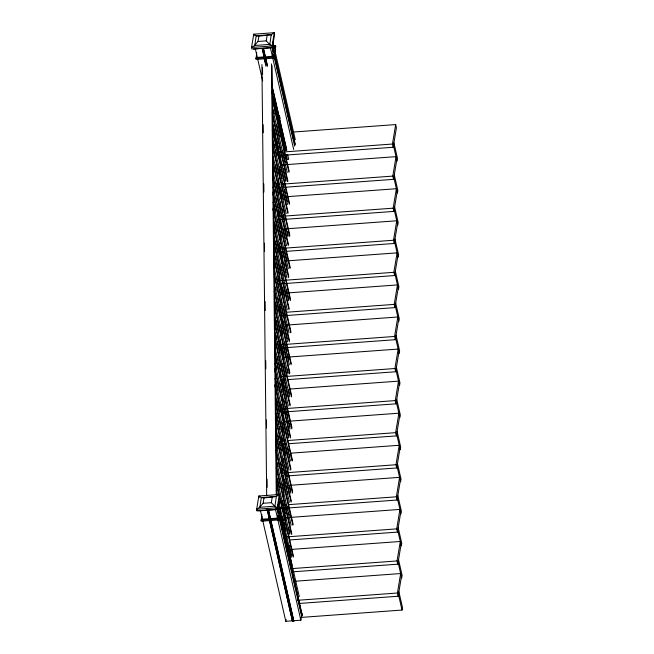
<?xml version="1.0" encoding="UTF-8"?>
<svg xmlns="http://www.w3.org/2000/svg" width="654" height="654" viewBox="0 0 654 654"><rect width="100%" height="100%" fill="white"/><g stroke="black" fill="none" stroke-linecap="round" stroke-linejoin="round"><path stroke-width="0.98" d="M254.692 46.009L256.188 35.766L253.744 34.196L251.537 47.464L251.896 49.017L272.424 47.521L274.623 34.253L274.271 32.7L253.744 34.196L254.095 35.749M258.003 41.48L266.211 40.883L269.62 44.398L272.064 45.968L251.537 47.464L254.569 45.494L258.003 41.48L258.886 36.174L271.238 34.67L274.271 32.7L272.064 45.968L272.424 47.521M256.736 52.639L256.016 59.424L273.813 58.132L275.718 46.63L275.481 45.592L273.503 45.739M256.335 57.511L256.654 55.59M266.211 40.883L267.094 35.578M264.151 57.339L262.328 48.617L264.151 57.339L265.426 56.816L263.309 48.363M269.742 44.913L271.238 34.67L256.188 35.766L258.886 36.174M272.35 56.309L257.3 57.405L255.779 58.386L273.576 57.094L272.35 56.309L273.969 46.581L275.481 45.592L273.813 58.132M272.751 56.367L273.07 54.421M273.315 52.974L273.462 52.091M272.039 47.227L273.094 51.829L273.781 51.78L272.399 44.415M278.293 147.551L277.484 152.415L282.577 152.047M280.615 187.567L278.588 187.723L277.844 184.485L278.817 178.648M279.299 175.73L280.264 169.893M278.751 218.976L278.195 216.556L279.005 211.692M279.65 207.8L280.623 201.955M281.106 199.037L281.433 197.091M279.52 242.781L278.555 248.618L280.591 248.471M280.01 239.863L280.819 234.999M279.283 282.307L278.906 280.689L279.552 276.797M280.198 272.906L281.334 266.096M281.817 263.178L282.144 261.232M280.231 306.922L279.266 312.759L281.302 312.612M280.877 303.031L281.531 299.14M282.176 295.248L282.495 293.303M398.548 320.231L395.318 339.688L280.362 348.067L279.618 344.83L280.427 339.966M281.073 336.074L282.046 330.237M282.528 327.319L282.855 325.373M257.014 510.815L256.654 509.262L258.861 495.994L279.389 494.498L279.74 496.051L277.541 509.319L257.014 510.815L257.324 508.918M280.942 371.063L279.977 376.9L285.062 376.532M281.588 367.172L282.234 363.281M282.888 359.389L283.207 357.444L398.163 349.064L394.926 368.521L395.67 371.758L287.834 379.614M259.802 507.815L261.306 497.563L258.861 495.994L259.213 497.547M263.121 503.278L271.328 502.681L274.737 506.196L277.182 507.766L256.654 509.262L259.687 507.291L263.121 503.278L264.003 497.972L276.356 496.468L279.389 494.498L277.182 507.766L278.342 512.859M261.853 514.436L261.134 521.222L278.923 519.93L280.836 508.428L280.599 507.398L278.62 507.537M261.616 518.352L261.935 516.431M399.259 384.372L396.022 403.829L281.073 412.208L280.329 408.971L281.138 404.107M281.784 400.215L282.757 394.378M283.239 391.46L283.566 389.514M267.036 509.392L267.273 510.431M280.844 440.068L281.49 436.177M282.144 432.286L282.945 427.422M283.435 424.503L283.918 421.577L398.875 413.205L395.637 432.662L396.381 435.899L288.545 443.755M271.328 502.681L272.211 497.375M268.426 510.161L270.535 518.614L269.268 519.145L269.342 518.704M274.86 506.719L276.356 496.468L261.306 497.563L264.003 497.972M281.849 468.248L281.04 473.112L395.997 464.732L399.226 445.276L290.376 453.206M282.495 464.348L283.468 458.511M277.468 518.107L262.418 519.202L260.897 520.192L278.686 518.892L277.468 518.107L279.086 508.379L280.599 507.398L278.923 519.93M278.032 517.2L278.351 515.254M276.944 508.109L278.212 513.627L278.898 513.578L277.517 506.212M281.555 504.201L282.201 500.31M282.847 496.419L283.656 491.555M284.147 488.636L284.629 485.718M283.207 528.489L284.179 522.652M301.984 613.395L300.848 620.205L285.798 621.3L286.117 619.354M271.001 520.641L293.85 621.153L292.477 621.251L269.636 520.739M278.882 516.758L301.576 615.839L302.262 615.79L279.487 514.837M278.228 155.652L393.185 147.273L392.441 144.035L395.67 124.579L292.927 132.067M393.185 147.273L396.414 127.816L395.67 124.579M285.708 187.199L393.536 179.343L392.801 176.106L396.03 156.649L281.073 165.021M393.536 179.343L396.774 159.887M278.939 219.785L393.896 211.414L393.152 208.176L396.381 188.72L284.482 196.87M393.896 211.414L397.125 191.957M286.419 251.34L394.248 243.484L393.512 240.247L396.741 220.79L281.784 229.162M394.248 243.484L397.485 224.02M279.65 283.926L394.607 275.555L393.863 272.317L397.092 252.861L285.193 261.011M394.607 275.555L397.836 256.09M287.131 315.481L394.959 307.617L394.215 304.388L397.452 284.923L285.545 293.082M394.959 307.617L398.188 288.161M395.318 339.688L394.575 336.458L397.804 316.994L285.904 325.152M395.67 371.758L398.899 352.302M396.022 403.829L395.286 400.591L398.515 381.135L289.665 389.065M396.381 435.899L399.61 416.443M285.855 476.047L396.733 467.97L399.97 448.513M282.136 508.411L397.092 500.04L396.349 496.803L399.586 477.346L287.678 485.497M397.092 500.04L400.322 480.576M289.616 539.967L397.444 532.111L396.708 528.873L399.937 509.417L284.981 517.788M397.444 532.111L400.681 512.646M293.025 571.809L397.804 564.173L397.06 560.944L400.289 541.479L288.389 549.638M397.804 564.173L401.033 544.717M298.461 603.511L398.155 596.244L397.419 593.014L400.649 573.55L294.848 581.259M398.155 596.244L401.392 576.787M301.306 617.401L402.022 610.059L402.463 607.411L398.891 591.821M262.107 48.788L261.772 48.478M265.352 57.258L263.529 48.527M269.268 519.145L267.445 510.414L269.129 517.78M270.47 519.055L268.639 510.324M254.569 45.494L269.62 44.398M273.74 46.777L275.718 46.63M253.646 49.066L271.435 47.775M262.213 48.87L263.488 48.756M284.613 151.892L392.441 144.035M277.844 184.485L279.879 184.338M281.915 184.183L392.801 176.106M278.195 216.556L283.288 216.18M285.316 216.033L393.152 208.176M282.626 248.324L393.512 240.247M284.384 251.488L279.299 251.855L278.923 250.237M278.906 280.689L393.863 272.317M286.387 312.244L394.215 304.388M280.002 315.996L285.095 315.629M279.618 344.83L394.575 336.458M287.098 376.385L394.926 368.521M280.713 380.137L285.806 379.761M280.329 408.971L395.286 400.591M280.689 441.041L285.773 440.665M287.809 440.518L395.637 432.662M281.424 444.279L286.509 443.902M284.269 453.647L288.34 453.353M281.784 476.341L283.82 476.194M281.4 505.174L286.485 504.806M288.52 504.659L396.349 496.803M259.687 507.291L274.737 506.196M278.857 508.575L280.836 508.428M258.763 510.872L276.552 509.572M267.331 510.668L268.524 510.586M285.823 536.95L396.708 528.873M292.281 568.579L397.06 560.944M297.725 600.274L397.419 593.014M302.41 614.899L301.723 614.948L297.635 597.118M393.921 142.85L397.485 158.431L397.043 161.088L393.479 145.507M394.272 174.92L397.845 190.502L397.403 193.159L393.831 177.577M394.632 206.991L398.196 222.573L397.755 225.229L394.19 209.64M394.983 239.062L398.556 254.643L398.114 257.3L394.542 241.71M395.335 271.132L398.907 286.714L398.466 289.37L394.902 273.781M395.695 303.194L399.267 318.784L398.826 321.433L395.253 305.851M396.046 335.265L399.619 350.855L399.177 353.503L395.605 337.922M396.406 367.335L399.97 382.925L399.537 385.574L395.964 369.992M396.757 399.406L400.33 414.988L399.888 417.644L396.316 402.063M397.117 431.476L400.681 447.058L400.24 449.715L396.676 434.133M397.469 463.547L401.041 479.129L400.6 481.785L397.027 466.196M395.997 464.732L396.733 467.97M397.828 495.618L401.392 511.199L400.951 513.856L397.387 498.266M398.18 527.688L401.752 543.27L401.311 545.926L397.738 530.337M398.539 559.75L402.104 575.34L401.662 577.989L398.098 562.407M271.238 34.67L271.361 35.185M272.955 42.158L274.32 48.126M275.007 51.118L295.297 139.711M398.45 594.478L402.022 610.059M274.369 53.031L295.248 144.182M274.451 54.911L295.101 145.065M272.489 46.132L273.781 51.78M272.587 48.298L273.225 51.053M274.598 57.045L277.541 69.929M277.999 71.907L278.906 75.872M279.364 77.851L282.765 92.713M283.215 94.699L288.667 118.472M289.117 120.459L293.883 141.264M273.764 54.961L294.643 146.112M270.429 47.906L293.679 149.447M279.462 115.652L280.149 118.627M265.884 58.835L267.478 65.776M271.786 84.603L286.763 149.987M265.589 58.288L267.404 66.218M271.712 85.045L286.689 150.436M287.596 154.393L288.733 159.347L287.368 159.453L286.231 154.499M264.518 58.942L265.884 64.885M273.143 96.588L285.397 150.093M264.216 58.394L266.031 66.316M271.704 91.086L285.324 150.534M272.334 97.863L289.133 171.225M272.375 99.964L288.954 172.329M273.347 109.888L274.255 113.853M276.756 124.759L279.479 136.653M282.659 150.534L285.381 162.429M272.481 108.016L287.245 172.452M272.285 112.913L287.948 181.313M272.326 115.006L287.539 181.428M273.298 124.93L273.756 126.917M274.206 128.895L275.571 134.847M276.707 139.801L277.615 143.766M278.064 145.752L278.972 149.717M279.43 151.695L280.795 157.647M283.288 168.552L286.011 180.447M272.432 123.058L285.831 181.55M255.371 49.001L262.671 80.859M272.931 125.65L278.629 150.543M278.743 154.851L281.204 165.568M272.465 128.944L289.493 203.296M277.672 153.224L278.04 154.843M272.277 130.048L289.305 204.4M274.157 143.937L275.064 147.902M275.522 149.889L276.879 155.832M279.381 166.737L280.288 170.702M280.746 172.689L282.103 178.632M283.239 183.594L284.147 187.559M284.604 189.537L285.512 193.502M285.962 195.489L287.327 201.44M272.383 138.108L287.596 204.522M272.416 143.986L288.079 212.387M272.456 146.087L287.899 213.498M275.473 164.931L277.517 173.85M280.689 187.731L281.604 191.696M282.054 193.682L283.419 199.625M273.012 156.126L286.182 213.621M279.103 186.921L281.555 197.639M273.045 162.004L289.845 235.366M273.086 164.105L289.665 236.47M276.102 182.948L278.825 194.843M282.005 208.724L282.912 212.689M283.37 214.667L284.727 220.619M287.229 231.524L288.136 235.489M272.963 171.168L287.948 236.593M272.996 177.046L288.439 244.457M273.037 179.147L288.251 245.569M274.01 189.071L274.917 193.036M276.053 197.99L276.961 201.955M277.419 203.942L278.326 207.907M278.776 209.885L280.141 215.836M283.321 229.718L285.365 238.636M273.143 187.199L286.542 245.691M279.454 218.992L281.907 229.709M272.947 192.088L290.204 267.437M272.988 194.189L290.016 268.541M273.961 204.113L274.41 206.092M274.868 208.078L275.547 211.054M277.37 218.984L278.277 222.949M278.727 224.927L279.634 228.9M280.092 230.878L281.449 236.83M283.95 247.735L286.673 259.63M273.094 202.241L288.308 268.663M273.127 208.127L288.79 276.528M272.939 209.231L288.61 277.631M274.819 223.12L276.863 232.047M280.043 245.92L280.95 249.885M281.4 251.872L282.765 257.815M283.901 262.777L284.809 266.742M285.267 268.72L286.174 272.685M273.724 220.259L286.893 277.762M279.814 251.062L282.266 261.78M273.756 226.145L290.556 299.499M273.797 228.238L290.376 300.611M275.448 241.138L278.179 253.033M281.351 266.914L282.258 270.879M282.716 272.865L283.395 275.833M286.575 289.714L287.482 293.679M287.94 295.665L288.847 299.63M273.674 235.301L288.659 300.734M273.707 241.187L289.142 308.598M273.748 243.288L288.962 309.702M275.399 256.18L276.307 260.145M276.765 262.131L279.487 274.026M282.667 287.907L284.711 296.826M273.625 250.351L287.253 309.832M280.165 283.133L282.618 293.85M273.658 256.229L290.916 331.57L290.728 332.682L273.699 258.33M276.716 277.173L277.623 281.138M278.073 283.125L278.988 287.09M279.438 289.068L280.803 295.019M283.296 305.925L286.027 317.819M273.805 266.382L289.019 332.804M274.288 274.247L289.501 340.669M274.328 276.348L289.313 341.772M275.53 287.261L276.209 290.237M278.024 298.167L278.931 302.132M279.389 304.11L280.296 308.075M280.754 310.061L282.111 316.013M283.247 320.967L284.155 324.932M284.613 326.91L285.52 330.883M285.97 332.861L287.335 338.813M274.435 284.4L287.605 341.895M280.525 315.203L282.978 325.913M274.467 290.286L291.267 363.64M274.279 291.39L291.087 364.744M275.481 302.303L277.525 311.222M280.705 325.103L281.612 329.068M282.062 331.055L282.749 334.031M284.564 341.96L285.471 345.925M285.921 347.903L286.836 351.868M287.286 353.855L288.651 359.798M274.386 299.442L289.37 364.875M274.418 305.328L289.853 372.739M274.459 307.421L289.673 373.843M276.111 320.321L278.833 332.216M282.013 346.097L284.057 355.016M287.237 368.897L288.144 372.862M274.337 314.484L287.964 373.965M280.877 347.274L283.329 357.983M274.369 320.37L291.627 395.711L291.439 396.815L274.41 322.463M276.062 335.363L276.969 339.328M277.427 341.314L280.149 353.209M282.651 364.114L285.373 376.009M288.553 389.89L289.46 393.855M274.974 332.502L289.73 396.945M274.999 338.388L290.212 404.81M275.04 340.481L290.024 405.913M277.378 356.356L278.285 360.321M278.735 362.308L279.642 366.273M280.1 368.251L280.779 371.227M282.593 379.156L283.509 383.121M283.959 385.108L286.681 397.003M274.917 347.552L288.316 406.036M281.236 379.345L283.689 390.054M274.95 353.43L291.978 427.781M280.157 377.71L280.533 379.328M274.991 355.531L291.798 428.885M275.963 365.455L276.871 369.42M280.051 383.293L280.958 387.258M281.416 389.244L282.095 392.22M283.91 400.15L284.817 404.115M285.275 406.093L286.182 410.058M286.632 412.045L287.997 417.996M289.133 422.95L290.041 426.915M275.097 363.583L290.082 429.008M274.901 368.472L290.564 436.88M274.942 370.573L290.384 437.984M275.914 380.497L278.187 390.405M281.367 404.286L283.403 413.205M286.583 427.087L287.49 431.051M287.948 433.038L288.627 436.014M275.048 378.625L288.676 438.106M281.588 411.407L284.04 422.124M275.081 384.511L292.33 459.852L292.15 460.956L274.893 385.615M276.773 399.504L279.495 411.399M281.997 422.304L284.719 434.199M287.899 448.08L288.806 452.045M289.264 454.023L289.943 456.999M275.677 396.643L290.441 461.078M275.71 402.529L290.924 468.943M275.751 404.622L290.736 470.054M276.724 414.546L277.631 418.511M278.089 420.497L278.996 424.462M279.446 426.441L280.133 429.416M281.948 437.346L282.855 441.311M283.305 443.298L286.035 455.192M275.628 411.685L289.027 470.177M281.948 443.477L284.621 455.168M275.661 417.571L292.69 491.922M280.868 441.851L281.245 443.469M275.702 419.664L292.502 493.026M278.04 435.539L278.947 439.504M279.397 441.483L280.304 445.456M280.762 447.434L281.441 450.41M283.256 458.34L284.163 462.304M284.621 464.291L285.528 468.256M285.986 470.234L287.343 476.186M289.845 487.091L290.752 491.056M275.579 426.727L290.793 493.149M275.612 432.613L291.275 501.013M275.653 434.714L291.095 502.125M276.626 444.63L277.533 448.603M280.713 462.476L281.621 466.441M282.07 468.428L282.757 471.403M284.572 479.333L285.479 483.298M285.937 485.276L286.844 489.241M287.294 491.228L287.981 494.203M275.759 442.766L289.387 502.247M282.299 475.548L284.752 486.265M276.241 450.631L293.041 523.993L292.861 525.097L276.282 452.731M277.255 462.648L278.163 466.613M282.021 483.469L284.065 492.388M287.245 506.27L288.152 510.234M288.61 512.221L289.289 515.189M276.389 460.784L291.153 525.219M276.421 466.662L291.856 534.073M276.233 467.774L291.447 534.187M277.435 478.687L279.479 487.606M282.659 501.487L285.381 513.382M288.561 527.263L289.918 533.206M276.34 475.826L289.738 534.318M282.651 507.618L285.332 519.309M276.372 481.712L293.401 556.055M276.413 483.805L293.213 557.167M279.201 501.659L279.659 503.645M282.61 516.529L283.517 520.494M283.967 522.481L286.011 531.4M289.191 545.281L291.463 555.189M276.29 490.868L277.198 494.833M278.563 500.784L291.504 557.29M278.302 504.953L279.438 509.932M279.896 511.919L299.27 596.538M278.367 505.673L278.817 507.659M279.724 511.624L291.986 565.154M282.953 527.598L283.632 530.574M289.305 555.352L290.212 559.317M277.607 507.929L278.898 513.578M279.34 515.72L302.262 615.79M279.937 519.84L280.844 523.797M281.302 525.783L290.605 566.405M291.055 568.383L291.962 572.348M292.42 574.326L295.821 589.189M296.278 591.175L297.186 595.14M275.318 508.706L300.848 620.205M270.707 520.094L293.85 621.153M269.334 520.192L292.477 621.251M260.488 510.799L285.798 621.3M272.072 65.702L276.83 494.816M271.492 63.871L276.266 495.021M262.507 67.427L262.589 74.581M263.137 124.636L263.235 132.811M263.799 183.897L263.889 192.072M264.453 243.157L264.543 251.332M265.099 301.388L265.197 310.585M265.753 360.648L265.843 368.823M266.415 419.909L266.505 428.076M267.069 479.161L267.159 487.336M261.911 64.566L266.685 495.716"/></g></svg>
